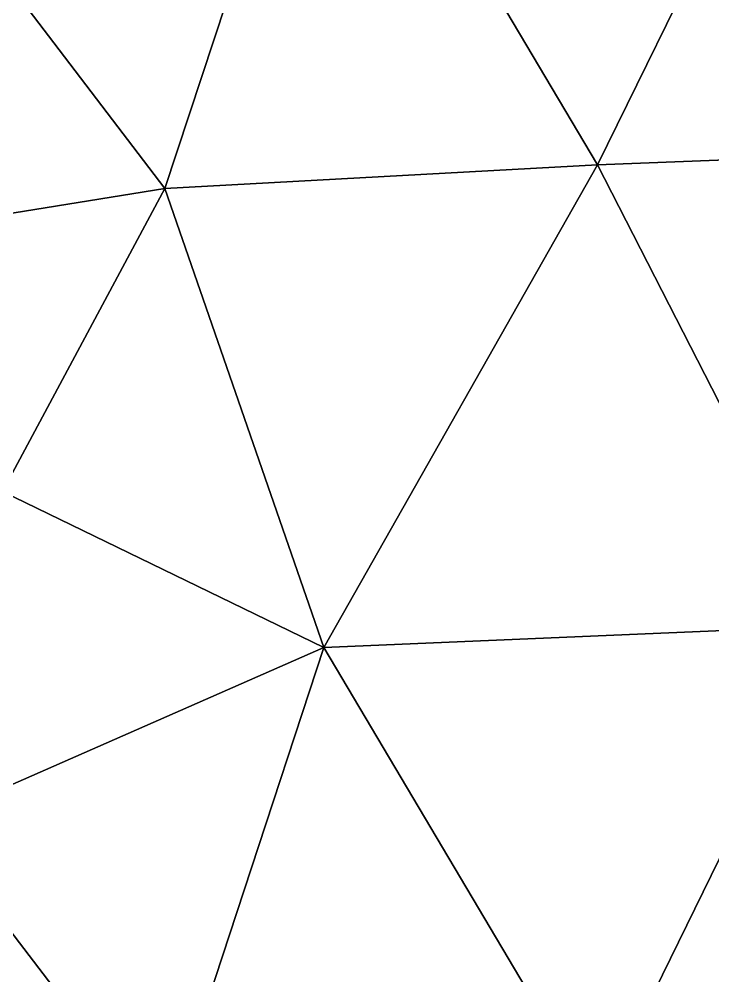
# Model space of a CAD drawing. Header units: metres. Extents: x 0 to 72, y -280 to 0.
# Drawn here: x 21.3 to 36.26, y -140.84 to -120.2 of the extents above; entities that cross this region are included whole.
import ezdxf

# ---------------------------------------------------------------- set-up
doc = ezdxf.new("R2010")
doc.units = ezdxf.units.M

msp = doc.modelspace()

# ---------------------------------------------------------------- linework, layer by layer
at = {"layer": 'layer', "color": 0}
for points in [[(33.7722, -123.345), (38.874, -112.952), (27.8812, -113.42)], [(45.2705, -122.897), (38.874, -112.952), (33.7722, -123.345)], [(24.4368, -123.854), (27.8812, -113.42), (19.3193, -117.137)], [(33.7722, -123.345), (27.8812, -113.42), (24.4368, -123.854)], [(24.4368, -123.854), (19.3193, -117.137), (17.1751, -125.026)], [(38.8647, -133.293), (45.2705, -122.897), (33.7722, -123.345)], [(27.8667, -133.758), (33.7722, -123.345), (24.4368, -123.854)], [(38.8647, -133.293), (33.7722, -123.345), (27.8667, -133.758)], [(20.9333, -130.394), (24.4368, -123.854), (17.1751, -125.026)], [(27.8667, -133.758), (24.4368, -123.854), (20.9333, -130.394)], [(19.3041, -137.517), (27.8667, -133.758), (20.9333, -130.394)], [(33.7645, -143.697), (38.8647, -133.293), (27.8667, -133.758)], [(45.2653, -143.243), (38.8647, -133.293), (33.7645, -143.697)], [(24.4311, -144.228), (27.8667, -133.758), (19.3041, -137.517)], [(33.7645, -143.697), (27.8667, -133.758), (24.4311, -144.228)], [(24.4311, -144.228), (19.3041, -137.517), (17.1806, -145.457)]]:
    msp.add_3dface(points, dxfattribs=at)

doc.saveas('drawing.dxf')
